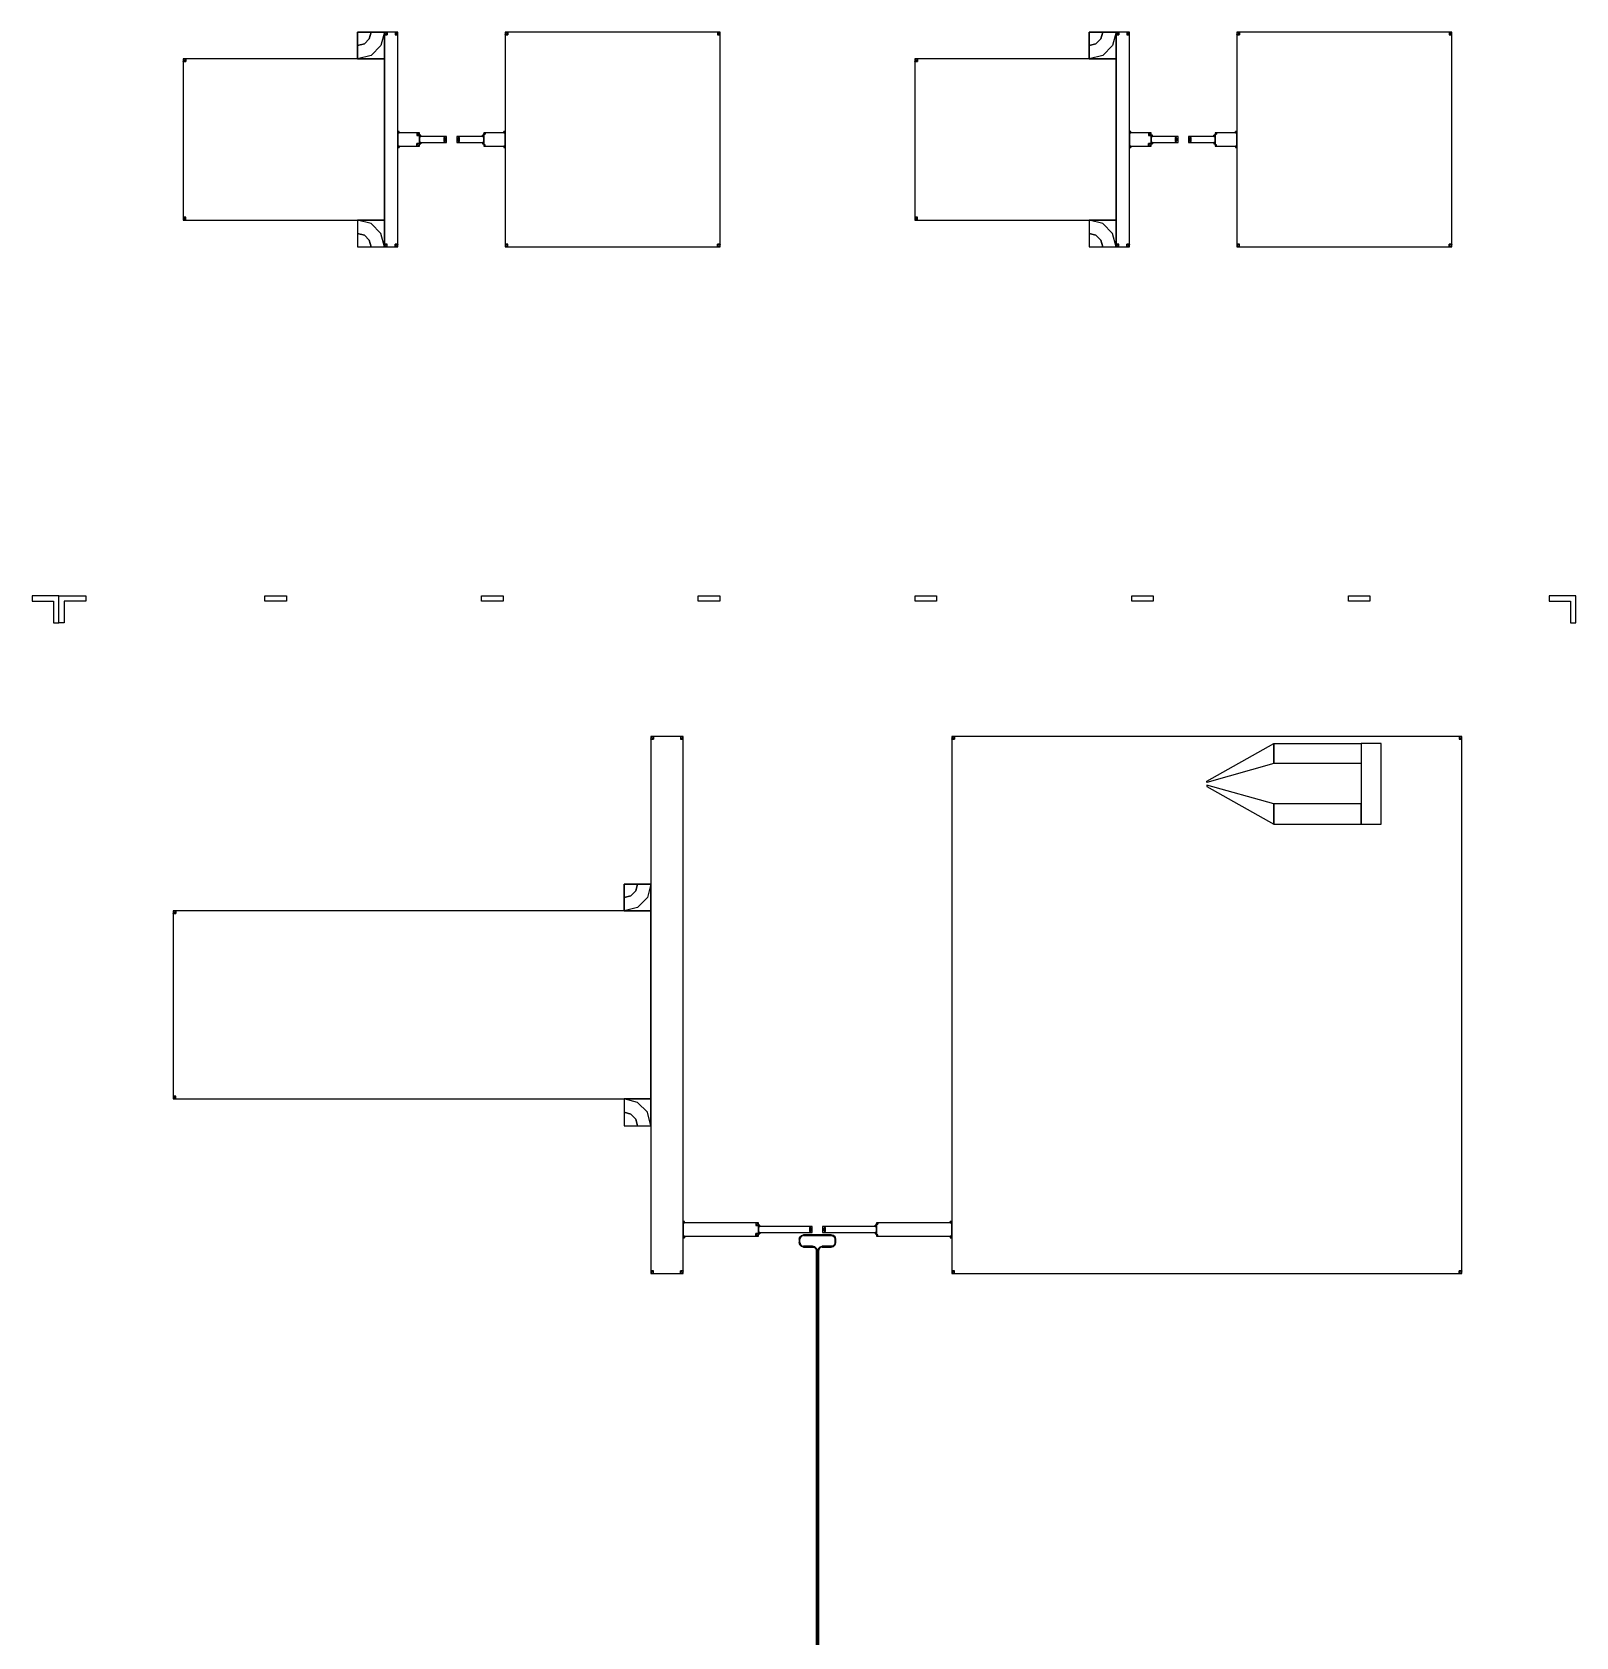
# Model space of a CAD drawing. Extents: x -50899 to 50899, y -48295 to 50898.
# Drawn here: x -2925 to 2825, y 20372 to 26350 of the extents above; entities that cross this region are included whole.
import ezdxf

# ---------------------------------------------------------------- set-up
doc = ezdxf.new("R2010")
doc.units = 0

# ---------------------------------------------------------------- blocks, each defined once
blk = doc.blocks.new('C1F')
blk.add_lwpolyline([(5550, 48400), (5450, 48400), (5450, 48380), (5530, 48380), (5530, 48300), (5550, 48300), (5550, 48400)])
blk = doc.blocks.new('C1G')
for points in [[(1112.5, 50400), (1112.5, 50500), (1012.5, 50500), (1012.5, 50400), (1112.5, 50400)], [(1112.5, 50500), (1099.1, 50450), (1062.5, 50413.4), (1012.5, 50400), (1012.5, 50450), (1037.5, 50456.7), (1055.8, 50475), (1062.5, 50500), (1112.5, 50500)], [(1062.5, 50500), (1055.8, 50475), (1037.5, 50456.7), (1012.5, 50450), (1012.5, 50500), (1012.5, 50500), (1012.5, 50500), (1012.5, 50500), (1062.5, 50500)], [(1162.5, 50500), (1112.5, 50500), (1112.5, 49700), (1162.5, 49700), (1162.5, 50500)], [(1112.5, 50500), (1112.5, 50490), (1122.5, 50490), (1122.5, 50500), (1112.5, 50500)], [(1112.5, 50490), (1113.8, 50495), (1117.5, 50498.7), (1122.5, 50500), (1122.5, 50495), (1120, 50494.3), (1118.2, 50492.5), (1117.5, 50490), (1112.5, 50490)], [(1117.5, 50490), (1118.2, 50492.5), (1120, 50494.3), (1122.5, 50495), (1122.5, 50490), (1122.5, 50490), (1122.5, 50490), (1122.5, 50490), (1117.5, 50490)], [(1152.5, 50500), (1152.5, 50490), (1162.5, 50490), (1162.5, 50500), (1152.5, 50500)], [(1162.5, 50490), (1161.2, 50495), (1157.5, 50498.7), (1152.5, 50500), (1152.5, 50495), (1155, 50494.3), (1156.8, 50492.5), (1157.5, 50490), (1162.5, 50490)], [(1157.5, 50490), (1156.8, 50492.5), (1155, 50494.3), (1152.5, 50495), (1152.5, 50490), (1152.5, 50490), (1152.5, 50490), (1152.5, 50490), (1157.5, 50490)], [(1562.5, 49700), (2362.5, 49700), (2362.5, 50500), (1562.5, 50500), (1562.5, 49700)], [(1562.5, 50500), (1562.5, 50490), (1572.5, 50490), (1572.5, 50500), (1562.5, 50500)], [(1562.5, 50490), (1563.8, 50495), (1567.5, 50498.7), (1572.5, 50500), (1572.5, 50495), (1570, 50494.3), (1568.2, 50492.5), (1567.5, 50490), (1562.5, 50490)], [(1567.5, 50490), (1568.2, 50492.5), (1570, 50494.3), (1572.5, 50495), (1572.5, 50490), (1572.5, 50490), (1572.5, 50490), (1572.5, 50490), (1567.5, 50490)], [(2352.5, 50500), (2352.5, 50490), (2362.5, 50490), (2362.5, 50500), (2352.5, 50500)], [(2362.5, 50490), (2361.2, 50495), (2357.5, 50498.7), (2352.5, 50500), (2352.5, 50495), (2355, 50494.3), (2356.8, 50492.5), (2357.5, 50490), (2362.5, 50490)], [(2357.5, 50490), (2356.8, 50492.5), (2355, 50494.3), (2352.5, 50495), (2352.5, 50490), (2352.5, 50490), (2352.5, 50490), (2352.5, 50490), (2357.5, 50490)], [(3837.5, 50400), (3837.5, 50500), (3737.5, 50500), (3737.5, 50400), (3837.5, 50400)], [(3837.5, 50500), (3824.1, 50450), (3787.5, 50413.4), (3737.5, 50400), (3737.5, 50450), (3762.5, 50456.7), (3780.8, 50475), (3787.5, 50500), (3837.5, 50500)], [(3787.5, 50500), (3780.8, 50475), (3762.5, 50456.7), (3737.5, 50450), (3737.5, 50500), (3737.5, 50500), (3737.5, 50500), (3737.5, 50500), (3787.5, 50500)], [(3887.5, 50500), (3837.5, 50500), (3837.5, 49700), (3887.5, 49700), (3887.5, 50500)], [(3837.5, 50500), (3837.5, 50490), (3847.5, 50490), (3847.5, 50500), (3837.5, 50500)], [(3837.5, 50490), (3838.8, 50495), (3842.5, 50498.7), (3847.5, 50500), (3847.5, 50495), (3845, 50494.3), (3843.2, 50492.5), (3842.5, 50490), (3837.5, 50490)], [(3842.5, 50490), (3843.2, 50492.5), (3845, 50494.3), (3847.5, 50495), (3847.5, 50490), (3847.5, 50490), (3847.5, 50490), (3847.5, 50490), (3842.5, 50490)], [(3877.5, 50500), (3877.5, 50490), (3887.5, 50490), (3887.5, 50500), (3877.5, 50500)], [(3887.5, 50490), (3886.2, 50495), (3882.5, 50498.7), (3877.5, 50500), (3877.5, 50495), (3880, 50494.3), (3881.8, 50492.5), (3882.5, 50490), (3887.5, 50490)], [(3882.5, 50490), (3881.8, 50492.5), (3880, 50494.3), (3877.5, 50495), (3877.5, 50490), (3877.5, 50490), (3877.5, 50490), (3877.5, 50490), (3882.5, 50490)], [(4287.5, 49700), (5087.5, 49700), (5087.5, 50500), (4287.5, 50500), (4287.5, 49700)], [(4287.5, 50500), (4287.5, 50490), (4297.5, 50490), (4297.5, 50500), (4287.5, 50500)], [(4287.5, 50490), (4288.8, 50495), (4292.5, 50498.7), (4297.5, 50500), (4297.5, 50495), (4295, 50494.3), (4293.2, 50492.5), (4292.5, 50490), (4287.5, 50490)], [(4292.5, 50490), (4293.2, 50492.5), (4295, 50494.3), (4297.5, 50495), (4297.5, 50490), (4297.5, 50490), (4297.5, 50490), (4297.5, 50490), (4292.5, 50490)], [(5077.5, 50500), (5077.5, 50490), (5087.5, 50490), (5087.5, 50500), (5077.5, 50500)], [(5087.5, 50490), (5086.2, 50495), (5082.5, 50498.7), (5077.5, 50500), (5077.5, 50495), (5080, 50494.3), (5081.8, 50492.5), (5082.5, 50490), (5087.5, 50490)], [(5082.5, 50490), (5081.8, 50492.5), (5080, 50494.3), (5077.5, 50495), (5077.5, 50490), (5077.5, 50490), (5077.5, 50490), (5077.5, 50490), (5082.5, 50490)], [(1112.5, 50400), (362.5, 50400), (362.5, 49800), (1112.5, 49800), (1112.5, 50400)], [(362.5, 50400), (362.5, 50390), (372.5, 50390), (372.5, 50400), (362.5, 50400)], [(362.5, 50390), (363.8, 50395), (367.5, 50398.7), (372.5, 50400), (372.5, 50395), (370, 50394.3), (368.2, 50392.5), (367.5, 50390), (362.5, 50390)], [(3837.5, 50400), (3087.5, 50400), (3087.5, 49800), (3837.5, 49800), (3837.5, 50400)], [(3087.5, 50400), (3087.5, 50390), (3097.5, 50390), (3097.5, 50400), (3087.5, 50400)], [(3087.5, 50390), (3088.8, 50395), (3092.5, 50398.7), (3097.5, 50400), (3097.5, 50395), (3095, 50394.3), (3093.2, 50392.5), (3092.5, 50390), (3087.5, 50390)], [(367.5, 50390), (368.2, 50392.5), (370, 50394.3), (372.5, 50395), (372.5, 50390), (372.5, 50390), (372.5, 50390), (372.5, 50390), (367.5, 50390)], [(3092.5, 50390), (3093.2, 50392.5), (3095, 50394.3), (3097.5, 50395), (3097.5, 50390), (3097.5, 50390), (3097.5, 50390), (3097.5, 50390), (3092.5, 50390)], [(1167.5, 50125), (1167.5, 50130), (1162.5, 50130), (1162.5, 50125), (1167.5, 50125)], [(1162.5, 50130), (1163.2, 50127.5), (1165, 50125.7), (1167.5, 50125), (1167.5, 50127.5), (1166.2, 50127.8), (1165.3, 50128.8), (1165, 50130), (1162.5, 50130)], [(1243, 50125), (1162.5, 50125), (1162.5, 50075), (1243, 50075), (1243, 50125)], [(1165, 50130), (1165.3, 50128.8), (1166.2, 50127.8), (1167.5, 50127.5), (1167.5, 50130), (1167.5, 50130), (1167.5, 50130), (1167.5, 50130), (1165, 50130)], [(1233, 50125), (1233, 50115), (1243, 50115), (1243, 50125), (1233, 50125)], [(1243, 50115), (1241.7, 50120), (1238, 50123.7), (1233, 50125), (1233, 50120), (1235.5, 50119.3), (1237.3, 50117.5), (1238, 50115), (1243, 50115)], [(1238, 50115), (1237.3, 50117.5), (1235.5, 50119.3), (1233, 50120), (1233, 50115), (1233, 50115), (1233, 50115), (1233, 50115), (1238, 50115)], [(1248, 50111), (1248, 50116), (1243, 50116), (1243, 50111), (1248, 50111)], [(1243, 50116), (1243.7, 50113.5), (1245.5, 50111.7), (1248, 50111), (1248, 50113.5), (1246.8, 50113.8), (1245.8, 50114.8), (1245.5, 50116), (1243, 50116)], [(1343, 50111), (1243, 50111), (1243, 50089), (1343, 50089), (1343, 50111)], [(1245.5, 50116), (1245.8, 50114.8), (1246.8, 50113.8), (1248, 50113.5), (1248, 50116), (1248, 50116), (1248, 50116), (1248, 50116), (1245.5, 50116)], [(1338, 50107.5), (1333, 50107.5), (1333, 50092.5), (1338, 50092.5), (1338, 50107.5)], [(1343, 50102.5), (1338, 50102.5), (1338, 50097.5), (1343, 50097.5), (1343, 50102.5)], [(1382, 50089), (1482, 50089), (1482, 50111), (1382, 50111), (1382, 50089)], [(1382, 50097.5), (1387, 50097.5), (1387, 50102.5), (1382, 50102.5), (1382, 50097.5)], [(1387, 50092.5), (1392, 50092.5), (1392, 50107.5), (1387, 50107.5), (1387, 50092.5)], [(1482, 50111), (1482, 50116), (1477, 50116), (1477, 50111), (1482, 50111)], [(1482, 50116), (1481.3, 50113.5), (1479.5, 50111.7), (1477, 50111), (1477, 50113.5), (1478.2, 50113.8), (1479.2, 50114.8), (1479.5, 50116), (1482, 50116)], [(1479.5, 50116), (1479.2, 50114.8), (1478.2, 50113.8), (1477, 50113.5), (1477, 50116), (1477, 50116), (1477, 50116), (1477, 50116), (1479.5, 50116)], [(1482, 50075), (1562.5, 50075), (1562.5, 50125), (1482, 50125), (1482, 50075)], [(1482, 50125), (1482, 50120), (1487, 50120), (1487, 50125), (1482, 50125)], [(1482, 50120), (1482.7, 50122.5), (1484.5, 50124.3), (1487, 50125), (1487, 50122.5), (1485.8, 50122.2), (1484.8, 50121.2), (1484.5, 50120), (1482, 50120)], [(1484.5, 50120), (1484.8, 50121.2), (1485.8, 50122.2), (1487, 50122.5), (1487, 50120), (1487, 50120), (1487, 50120), (1487, 50120), (1484.5, 50120)], [(1562.5, 50125), (1562.5, 50130), (1557.5, 50130), (1557.5, 50125), (1562.5, 50125)], [(1562.5, 50130), (1561.8, 50127.5), (1560, 50125.7), (1557.5, 50125), (1557.5, 50127.5), (1558.8, 50127.8), (1559.7, 50128.8), (1560, 50130), (1562.5, 50130)], [(1560, 50130), (1559.7, 50128.8), (1558.8, 50127.8), (1557.5, 50127.5), (1557.5, 50130), (1557.5, 50130), (1557.5, 50130), (1557.5, 50130), (1560, 50130)], [(3892.5, 50125), (3892.5, 50130), (3887.5, 50130), (3887.5, 50125), (3892.5, 50125)], [(3887.5, 50130), (3888.2, 50127.5), (3890, 50125.7), (3892.5, 50125), (3892.5, 50127.5), (3891.2, 50127.8), (3890.3, 50128.8), (3890, 50130), (3887.5, 50130)], [(3968, 50125), (3887.5, 50125), (3887.5, 50075), (3968, 50075), (3968, 50125)], [(3890, 50130), (3890.3, 50128.8), (3891.2, 50127.8), (3892.5, 50127.5), (3892.5, 50130), (3892.5, 50130), (3892.5, 50130), (3892.5, 50130), (3890, 50130)], [(3958, 50125), (3958, 50115), (3968, 50115), (3968, 50125), (3958, 50125)], [(3968, 50115), (3966.7, 50120), (3963, 50123.7), (3958, 50125), (3958, 50120), (3960.5, 50119.3), (3962.3, 50117.5), (3963, 50115), (3968, 50115)], [(3963, 50115), (3962.3, 50117.5), (3960.5, 50119.3), (3958, 50120), (3958, 50115), (3958, 50115), (3958, 50115), (3958, 50115), (3963, 50115)], [(3973, 50111), (3973, 50116), (3968, 50116), (3968, 50111), (3973, 50111)], [(3968, 50116), (3968.7, 50113.5), (3970.5, 50111.7), (3973, 50111), (3973, 50113.5), (3971.8, 50113.8), (3970.8, 50114.8), (3970.5, 50116), (3968, 50116)], [(4068, 50111), (3968, 50111), (3968, 50089), (4068, 50089), (4068, 50111)], [(3970.5, 50116), (3970.8, 50114.8), (3971.8, 50113.8), (3973, 50113.5), (3973, 50116), (3973, 50116), (3973, 50116), (3973, 50116), (3970.5, 50116)], [(4063, 50107.5), (4058, 50107.5), (4058, 50092.5), (4063, 50092.5), (4063, 50107.5)], [(4068, 50102.5), (4063, 50102.5), (4063, 50097.5), (4068, 50097.5), (4068, 50102.5)], [(4107, 50089), (4207, 50089), (4207, 50111), (4107, 50111), (4107, 50089)], [(4107, 50097.5), (4112, 50097.5), (4112, 50102.5), (4107, 50102.5), (4107, 50097.5)], [(4112, 50092.5), (4117, 50092.5), (4117, 50107.5), (4112, 50107.5), (4112, 50092.5)], [(4207, 50111), (4207, 50116), (4202, 50116), (4202, 50111), (4207, 50111)], [(4207, 50116), (4206.3, 50113.5), (4204.5, 50111.7), (4202, 50111), (4202, 50113.5), (4203.2, 50113.8), (4204.2, 50114.8), (4204.5, 50116), (4207, 50116)], [(4204.5, 50116), (4204.2, 50114.8), (4203.2, 50113.8), (4202, 50113.5), (4202, 50116), (4202, 50116), (4202, 50116), (4202, 50116), (4204.5, 50116)], [(4207, 50075), (4287.5, 50075), (4287.5, 50125), (4207, 50125), (4207, 50075)], [(4207, 50125), (4207, 50120), (4212, 50120), (4212, 50125), (4207, 50125)], [(4207, 50120), (4207.7, 50122.5), (4209.5, 50124.3), (4212, 50125), (4212, 50122.5), (4210.8, 50122.2), (4209.8, 50121.2), (4209.5, 50120), (4207, 50120)], [(4209.5, 50120), (4209.8, 50121.2), (4210.8, 50122.2), (4212, 50122.5), (4212, 50120), (4212, 50120), (4212, 50120), (4212, 50120), (4209.5, 50120)], [(4287.5, 50125), (4287.5, 50130), (4282.5, 50130), (4282.5, 50125), (4287.5, 50125)], [(4287.5, 50130), (4286.8, 50127.5), (4285, 50125.7), (4282.5, 50125), (4282.5, 50127.5), (4283.8, 50127.8), (4284.7, 50128.8), (4285, 50130), (4287.5, 50130)], [(4285, 50130), (4284.7, 50128.8), (4283.8, 50127.8), (4282.5, 50127.5), (4282.5, 50130), (4282.5, 50130), (4282.5, 50130), (4282.5, 50130), (4285, 50130)], [(1162.5, 50075), (1162.5, 50070), (1167.5, 50070), (1167.5, 50075), (1162.5, 50075)], [(1162.5, 50070), (1163.2, 50072.5), (1165, 50074.3), (1167.5, 50075), (1167.5, 50072.5), (1166.2, 50072.2), (1165.3, 50071.2), (1165, 50070), (1162.5, 50070)], [(1165, 50070), (1165.3, 50071.2), (1166.2, 50072.2), (1167.5, 50072.5), (1167.5, 50070), (1167.5, 50070), (1167.5, 50070), (1167.5, 50070), (1165, 50070)], [(1243, 50075), (1243, 50085), (1233, 50085), (1233, 50075), (1243, 50075)], [(1243, 50085), (1241.7, 50080), (1238, 50076.3), (1233, 50075), (1233, 50080), (1235.5, 50080.7), (1237.3, 50082.5), (1238, 50085), (1243, 50085)], [(1238, 50085), (1237.3, 50082.5), (1235.5, 50080.7), (1233, 50080), (1233, 50085), (1233, 50085), (1233, 50085), (1233, 50085), (1238, 50085)], [(1243, 50089), (1243, 50084), (1248, 50084), (1248, 50089), (1243, 50089)], [(1243, 50084), (1243.7, 50086.5), (1245.5, 50088.3), (1248, 50089), (1248, 50086.5), (1246.8, 50086.2), (1245.8, 50085.2), (1245.5, 50084), (1243, 50084)], [(1245.5, 50084), (1245.8, 50085.2), (1246.8, 50086.2), (1248, 50086.5), (1248, 50084), (1248, 50084), (1248, 50084), (1248, 50084), (1245.5, 50084)], [(1477, 50089), (1477, 50084), (1482, 50084), (1482, 50089), (1477, 50089)], [(1482, 50084), (1481.3, 50086.5), (1479.5, 50088.3), (1477, 50089), (1477, 50086.5), (1478.2, 50086.2), (1479.2, 50085.2), (1479.5, 50084), (1482, 50084)], [(1479.5, 50084), (1479.2, 50085.2), (1478.2, 50086.2), (1477, 50086.5), (1477, 50084), (1477, 50084), (1477, 50084), (1477, 50084), (1479.5, 50084)], [(1487, 50075), (1487, 50080), (1482, 50080), (1482, 50075), (1487, 50075)], [(1482, 50080), (1482.7, 50077.5), (1484.5, 50075.7), (1487, 50075), (1487, 50077.5), (1485.8, 50077.8), (1484.8, 50078.8), (1484.5, 50080), (1482, 50080)], [(1484.5, 50080), (1484.8, 50078.8), (1485.8, 50077.8), (1487, 50077.5), (1487, 50080), (1487, 50080), (1487, 50080), (1487, 50080), (1484.5, 50080)], [(1557.5, 50075), (1557.5, 50070), (1562.5, 50070), (1562.5, 50075), (1557.5, 50075)], [(1562.5, 50070), (1561.8, 50072.5), (1560, 50074.3), (1557.5, 50075), (1557.5, 50072.5), (1558.8, 50072.2), (1559.7, 50071.2), (1560, 50070), (1562.5, 50070)], [(1560, 50070), (1559.7, 50071.2), (1558.8, 50072.2), (1557.5, 50072.5), (1557.5, 50070), (1557.5, 50070), (1557.5, 50070), (1557.5, 50070), (1560, 50070)], [(3887.5, 50075), (3887.5, 50070), (3892.5, 50070), (3892.5, 50075), (3887.5, 50075)], [(3887.5, 50070), (3888.2, 50072.5), (3890, 50074.3), (3892.5, 50075), (3892.5, 50072.5), (3891.2, 50072.2), (3890.3, 50071.2), (3890, 50070), (3887.5, 50070)], [(3890, 50070), (3890.3, 50071.2), (3891.2, 50072.2), (3892.5, 50072.5), (3892.5, 50070), (3892.5, 50070), (3892.5, 50070), (3892.5, 50070), (3890, 50070)], [(3968, 50075), (3968, 50085), (3958, 50085), (3958, 50075), (3968, 50075)], [(3968, 50085), (3966.7, 50080), (3963, 50076.3), (3958, 50075), (3958, 50080), (3960.5, 50080.7), (3962.3, 50082.5), (3963, 50085), (3968, 50085)], [(3963, 50085), (3962.3, 50082.5), (3960.5, 50080.7), (3958, 50080), (3958, 50085), (3958, 50085), (3958, 50085), (3958, 50085), (3963, 50085)], [(3968, 50089), (3968, 50084), (3973, 50084), (3973, 50089), (3968, 50089)], [(3968, 50084), (3968.7, 50086.5), (3970.5, 50088.3), (3973, 50089), (3973, 50086.5), (3971.8, 50086.2), (3970.8, 50085.2), (3970.5, 50084), (3968, 50084)], [(3970.5, 50084), (3970.8, 50085.2), (3971.8, 50086.2), (3973, 50086.5), (3973, 50084), (3973, 50084), (3973, 50084), (3973, 50084), (3970.5, 50084)], [(4202, 50089), (4202, 50084), (4207, 50084), (4207, 50089), (4202, 50089)], [(4207, 50084), (4206.3, 50086.5), (4204.5, 50088.3), (4202, 50089), (4202, 50086.5), (4203.2, 50086.2), (4204.2, 50085.2), (4204.5, 50084), (4207, 50084)], [(4204.5, 50084), (4204.2, 50085.2), (4203.2, 50086.2), (4202, 50086.5), (4202, 50084), (4202, 50084), (4202, 50084), (4202, 50084), (4204.5, 50084)], [(4212, 50075), (4212, 50080), (4207, 50080), (4207, 50075), (4212, 50075)], [(4207, 50080), (4207.7, 50077.5), (4209.5, 50075.7), (4212, 50075), (4212, 50077.5), (4210.8, 50077.8), (4209.8, 50078.8), (4209.5, 50080), (4207, 50080)], [(4209.5, 50080), (4209.8, 50078.8), (4210.8, 50077.8), (4212, 50077.5), (4212, 50080), (4212, 50080), (4212, 50080), (4212, 50080), (4209.5, 50080)], [(4282.5, 50075), (4282.5, 50070), (4287.5, 50070), (4287.5, 50075), (4282.5, 50075)], [(4287.5, 50070), (4286.8, 50072.5), (4285, 50074.3), (4282.5, 50075), (4282.5, 50072.5), (4283.8, 50072.2), (4284.7, 50071.2), (4285, 50070), (4287.5, 50070)], [(4285, 50070), (4284.7, 50071.2), (4283.8, 50072.2), (4282.5, 50072.5), (4282.5, 50070), (4282.5, 50070), (4282.5, 50070), (4282.5, 50070), (4285, 50070)], [(372.5, 49800), (372.5, 49810), (362.5, 49810), (362.5, 49800), (372.5, 49800)], [(362.5, 49810), (363.8, 49805), (367.5, 49801.3), (372.5, 49800), (372.5, 49805), (370, 49805.7), (368.2, 49807.5), (367.5, 49810), (362.5, 49810)], [(367.5, 49810), (368.2, 49807.5), (370, 49805.7), (372.5, 49805), (372.5, 49810), (372.5, 49810), (372.5, 49810), (372.5, 49810), (367.5, 49810)], [(1012.5, 49800), (1012.5, 49700), (1112.5, 49700), (1112.5, 49800), (1012.5, 49800)], [(1112.5, 49700), (1099.1, 49750), (1062.5, 49786.6), (1012.5, 49800), (1012.5, 49750), (1037.5, 49743.3), (1055.8, 49725), (1062.5, 49700), (1112.5, 49700)], [(3097.5, 49800), (3097.5, 49810), (3087.5, 49810), (3087.5, 49800), (3097.5, 49800)], [(3087.5, 49810), (3088.8, 49805), (3092.5, 49801.3), (3097.5, 49800), (3097.5, 49805), (3095, 49805.7), (3093.2, 49807.5), (3092.5, 49810), (3087.5, 49810)], [(3092.5, 49810), (3093.2, 49807.5), (3095, 49805.7), (3097.5, 49805), (3097.5, 49810), (3097.5, 49810), (3097.5, 49810), (3097.5, 49810), (3092.5, 49810)], [(3737.5, 49800), (3737.5, 49700), (3837.5, 49700), (3837.5, 49800), (3737.5, 49800)], [(3837.5, 49700), (3824.1, 49750), (3787.5, 49786.6), (3737.5, 49800), (3737.5, 49750), (3762.5, 49743.3), (3780.8, 49725), (3787.5, 49700), (3837.5, 49700)], [(1062.5, 49700), (1055.8, 49725), (1037.5, 49743.3), (1012.5, 49750), (1012.5, 49700), (1012.5, 49700), (1012.5, 49700), (1012.5, 49700), (1062.5, 49700)], [(3787.5, 49700), (3780.8, 49725), (3762.5, 49743.3), (3737.5, 49750), (3737.5, 49700), (3737.5, 49700), (3737.5, 49700), (3737.5, 49700), (3787.5, 49700)], [(1122.5, 49700), (1122.5, 49710), (1112.5, 49710), (1112.5, 49700), (1122.5, 49700)], [(1112.5, 49710), (1113.8, 49705), (1117.5, 49701.3), (1122.5, 49700), (1122.5, 49705), (1120, 49705.7), (1118.2, 49707.5), (1117.5, 49710), (1112.5, 49710)], [(1117.5, 49710), (1118.2, 49707.5), (1120, 49705.7), (1122.5, 49705), (1122.5, 49710), (1122.5, 49710), (1122.5, 49710), (1122.5, 49710), (1117.5, 49710)], [(1162.5, 49700), (1162.5, 49710), (1152.5, 49710), (1152.5, 49700), (1162.5, 49700)], [(1162.5, 49710), (1161.2, 49705), (1157.5, 49701.3), (1152.5, 49700), (1152.5, 49705), (1155, 49705.7), (1156.8, 49707.5), (1157.5, 49710), (1162.5, 49710)], [(1157.5, 49710), (1156.8, 49707.5), (1155, 49705.7), (1152.5, 49705), (1152.5, 49710), (1152.5, 49710), (1152.5, 49710), (1152.5, 49710), (1157.5, 49710)], [(1572.5, 49700), (1572.5, 49710), (1562.5, 49710), (1562.5, 49700), (1572.5, 49700)], [(1562.5, 49710), (1563.8, 49705), (1567.5, 49701.3), (1572.5, 49700), (1572.5, 49705), (1570, 49705.7), (1568.2, 49707.5), (1567.5, 49710), (1562.5, 49710)], [(1567.5, 49710), (1568.2, 49707.5), (1570, 49705.7), (1572.5, 49705), (1572.5, 49710), (1572.5, 49710), (1572.5, 49710), (1572.5, 49710), (1567.5, 49710)], [(2362.5, 49700), (2362.5, 49710), (2352.5, 49710), (2352.5, 49700), (2362.5, 49700)], [(2362.5, 49710), (2361.2, 49705), (2357.5, 49701.3), (2352.5, 49700), (2352.5, 49705), (2355, 49705.7), (2356.8, 49707.5), (2357.5, 49710), (2362.5, 49710)], [(2357.5, 49710), (2356.8, 49707.5), (2355, 49705.7), (2352.5, 49705), (2352.5, 49710), (2352.5, 49710), (2352.5, 49710), (2352.5, 49710), (2357.5, 49710)], [(3847.5, 49700), (3847.5, 49710), (3837.5, 49710), (3837.5, 49700), (3847.5, 49700)], [(3837.5, 49710), (3838.8, 49705), (3842.5, 49701.3), (3847.5, 49700), (3847.5, 49705), (3845, 49705.7), (3843.2, 49707.5), (3842.5, 49710), (3837.5, 49710)], [(3842.5, 49710), (3843.2, 49707.5), (3845, 49705.7), (3847.5, 49705), (3847.5, 49710), (3847.5, 49710), (3847.5, 49710), (3847.5, 49710), (3842.5, 49710)], [(3887.5, 49700), (3887.5, 49710), (3877.5, 49710), (3877.5, 49700), (3887.5, 49700)], [(3887.5, 49710), (3886.2, 49705), (3882.5, 49701.3), (3877.5, 49700), (3877.5, 49705), (3880, 49705.7), (3881.8, 49707.5), (3882.5, 49710), (3887.5, 49710)], [(3882.5, 49710), (3881.8, 49707.5), (3880, 49705.7), (3877.5, 49705), (3877.5, 49710), (3877.5, 49710), (3877.5, 49710), (3877.5, 49710), (3882.5, 49710)], [(4297.5, 49700), (4297.5, 49710), (4287.5, 49710), (4287.5, 49700), (4297.5, 49700)], [(4287.5, 49710), (4288.8, 49705), (4292.5, 49701.3), (4297.5, 49700), (4297.5, 49705), (4295, 49705.7), (4293.2, 49707.5), (4292.5, 49710), (4287.5, 49710)], [(4292.5, 49710), (4293.2, 49707.5), (4295, 49705.7), (4297.5, 49705), (4297.5, 49710), (4297.5, 49710), (4297.5, 49710), (4297.5, 49710), (4292.5, 49710)], [(5087.5, 49700), (5087.5, 49710), (5077.5, 49710), (5077.5, 49700), (5087.5, 49700)], [(5087.5, 49710), (5086.2, 49705), (5082.5, 49701.3), (5077.5, 49700), (5077.5, 49705), (5080, 49705.7), (5081.8, 49707.5), (5082.5, 49710), (5087.5, 49710)], [(5082.5, 49710), (5081.8, 49707.5), (5080, 49705.7), (5077.5, 49705), (5077.5, 49710), (5077.5, 49710), (5077.5, 49710), (5077.5, 49710), (5082.5, 49710)], [(-100, 48400), (0, 48400), (0, 48380), (-80, 48380), (-80, 48300), (-100, 48300), (-100, 48400)], [(667.1, 48400), (747.1, 48400), (747.1, 48380), (667.1, 48380), (667.1, 48400)], [(1474.3, 48400), (1554.3, 48400), (1554.3, 48380), (1474.3, 48380), (1474.3, 48400)], [(2281.4, 48400), (2361.4, 48400), (2361.4, 48380), (2281.4, 48380), (2281.4, 48400)], [(3088.6, 48400), (3168.6, 48400), (3168.6, 48380), (3088.6, 48380), (3088.6, 48400)], [(3895.7, 48400), (3975.7, 48400), (3975.7, 48380), (3895.7, 48380), (3895.7, 48400)], [(4702.9, 48400), (4782.9, 48400), (4782.9, 48380), (4702.9, 48380), (4702.9, 48400)], [(5550, 48400), (5450, 48400), (5450, 48380), (5530, 48380), (5530, 48300), (5550, 48300), (5550, 48400)], [(2225, 47876), (2105, 47876), (2105, 45876), (2225, 45876), (2225, 47876)], [(2105, 47876), (2105, 47866), (2115, 47866), (2115, 47876), (2105, 47876)], [(2105, 47866), (2106.3, 47871), (2110, 47874.7), (2115, 47876), (2115, 47871), (2112.5, 47870.3), (2110.7, 47868.5), (2110, 47866), (2105, 47866)], [(2110, 47866), (2110.7, 47868.5), (2112.5, 47870.3), (2115, 47871), (2115, 47866), (2115, 47866), (2115, 47866), (2115, 47866), (2110, 47866)], [(2215, 47876), (2215, 47866), (2225, 47866), (2225, 47876), (2215, 47876)], [(2225, 47866), (2223.7, 47871), (2220, 47874.7), (2215, 47876), (2215, 47871), (2217.5, 47870.3), (2219.3, 47868.5), (2220, 47866), (2225, 47866)], [(2220, 47866), (2219.3, 47868.5), (2217.5, 47870.3), (2215, 47871), (2215, 47866), (2215, 47866), (2215, 47866), (2215, 47866), (2220, 47866)], [(3225, 45876), (5125, 45876), (5125, 47876), (3225, 47876), (3225, 45876)], [(3225, 47876), (3225, 47866), (3235, 47866), (3235, 47876), (3225, 47876)], [(3225, 47866), (3226.3, 47871), (3230, 47874.7), (3235, 47876), (3235, 47871), (3232.5, 47870.3), (3230.7, 47868.5), (3230, 47866), (3225, 47866)], [(3230, 47866), (3230.7, 47868.5), (3232.5, 47870.3), (3235, 47871), (3235, 47866), (3235, 47866), (3235, 47866), (3235, 47866), (3230, 47866)], [(4425, 47775), (4175, 47705), (4175, 47709.8), (4425, 47850), (4425, 47775)], [(4425, 47775), (4175, 47705), (4175, 47709.8), (4425, 47850), (4425, 47775)], [(4750, 47775), (4425, 47775), (4425, 47850), (4750, 47850), (4750, 47775)], [(4750, 47775), (4425, 47775), (4425, 47850), (4750, 47850), (4750, 47775)], [(4825, 47850), (4750, 47850), (4750, 47550), (4825, 47550), (4825, 47850)], [(4825, 47850), (4750, 47850), (4750, 47550), (4825, 47550), (4825, 47850)], [(5115, 47876), (5115, 47866), (5125, 47866), (5125, 47876), (5115, 47876)], [(5125, 47866), (5123.7, 47871), (5120, 47874.7), (5115, 47876), (5115, 47871), (5117.5, 47870.3), (5119.3, 47868.5), (5120, 47866), (5125, 47866)], [(5120, 47866), (5119.3, 47868.5), (5117.5, 47870.3), (5115, 47871), (5115, 47866), (5115, 47866), (5115, 47866), (5115, 47866), (5120, 47866)], [(4425, 47625), (4175, 47695), (4175, 47690.2), (4425, 47550), (4425, 47625)], [(4425, 47625), (4175, 47695), (4175, 47690.2), (4425, 47550), (4425, 47625)], [(4750, 47625), (4425, 47625), (4425, 47550), (4750, 47550), (4750, 47625)], [(4750, 47625), (4425, 47625), (4425, 47550), (4750, 47550), (4750, 47625)], [(2105, 47226), (2105, 47326), (2005, 47326), (2005, 47226), (2105, 47226)], [(2105, 47326), (2091.6, 47276), (2055, 47239.4), (2005, 47226), (2005, 47276), (2030, 47282.7), (2048.3, 47301), (2055, 47326), (2105, 47326)], [(2055, 47326), (2048.3, 47301), (2030, 47282.7), (2005, 47276), (2005, 47326), (2005, 47326), (2005, 47326), (2005, 47326), (2055, 47326)], [(2105, 47226), (325, 47226), (325, 46526), (2105, 46526), (2105, 47226)], [(325, 47226), (325, 47216), (335, 47216), (335, 47226), (325, 47226)], [(325, 47216), (326.3, 47221), (330, 47224.7), (335, 47226), (335, 47221), (332.5, 47220.3), (330.7, 47218.5), (330, 47216), (325, 47216)], [(330, 47216), (330.7, 47218.5), (332.5, 47220.3), (335, 47221), (335, 47216), (335, 47216), (335, 47216), (335, 47216), (330, 47216)], [(335, 46526), (335, 46536), (325, 46536), (325, 46526), (335, 46526)], [(325, 46536), (326.3, 46531), (330, 46527.3), (335, 46526), (335, 46531), (332.5, 46531.7), (330.7, 46533.5), (330, 46536), (325, 46536)], [(330, 46536), (330.7, 46533.5), (332.5, 46531.7), (335, 46531), (335, 46536), (335, 46536), (335, 46536), (335, 46536), (330, 46536)], [(2005, 46526), (2005, 46426), (2105, 46426), (2105, 46526), (2005, 46526)], [(2105, 46426), (2091.6, 46476), (2055, 46512.6), (2005, 46526), (2005, 46476), (2030, 46469.3), (2048.3, 46451), (2055, 46426), (2105, 46426)], [(2055, 46426), (2048.3, 46451), (2030, 46469.3), (2005, 46476), (2005, 46426), (2005, 46426), (2005, 46426), (2005, 46426), (2055, 46426)], [(2230, 46064), (2230, 46069), (2225, 46069), (2225, 46064), (2230, 46064)], [(2225, 46069), (2225.7, 46066.5), (2227.5, 46064.7), (2230, 46064), (2230, 46066.5), (2228.8, 46066.8), (2227.8, 46067.8), (2227.5, 46069), (2225, 46069)], [(2505.5, 46064), (2225, 46064), (2225, 46014), (2505.5, 46014), (2505.5, 46064)], [(2227.5, 46069), (2227.8, 46067.8), (2228.8, 46066.8), (2230, 46066.5), (2230, 46069), (2230, 46069), (2230, 46069), (2230, 46069), (2227.5, 46069)], [(2495.5, 46064), (2495.5, 46054), (2505.5, 46054), (2505.5, 46064), (2495.5, 46064)], [(2505.5, 46054), (2504.2, 46059), (2500.5, 46062.7), (2495.5, 46064), (2495.5, 46059), (2498, 46058.3), (2499.8, 46056.5), (2500.5, 46054), (2505.5, 46054)], [(2500.5, 46054), (2499.8, 46056.5), (2498, 46058.3), (2495.5, 46059), (2495.5, 46054), (2495.5, 46054), (2495.5, 46054), (2495.5, 46054), (2500.5, 46054)], [(2510.5, 46050), (2510.5, 46055), (2505.5, 46055), (2505.5, 46050), (2510.5, 46050)], [(2505.5, 46055), (2506.2, 46052.5), (2508, 46050.7), (2510.5, 46050), (2510.5, 46052.5), (2509.2, 46052.8), (2508.3, 46053.8), (2508, 46055), (2505.5, 46055)], [(2705.5, 46050), (2505.5, 46050), (2505.5, 46028), (2705.5, 46028), (2705.5, 46050)], [(2508, 46055), (2508.3, 46053.8), (2509.2, 46052.8), (2510.5, 46052.5), (2510.5, 46055), (2510.5, 46055), (2510.5, 46055), (2510.5, 46055), (2508, 46055)], [(2700.5, 46046.5), (2695.5, 46046.5), (2695.5, 46031.5), (2700.5, 46031.5), (2700.5, 46046.5)], [(2705.5, 46041.5), (2700.5, 46041.5), (2700.5, 46036.5), (2705.5, 46036.5), (2705.5, 46041.5)], [(2744.5, 46028), (2944.5, 46028), (2944.5, 46050), (2744.5, 46050), (2744.5, 46028)], [(2744.5, 46036.5), (2749.5, 46036.5), (2749.5, 46041.5), (2744.5, 46041.5), (2744.5, 46036.5)], [(2749.5, 46031.5), (2754.5, 46031.5), (2754.5, 46046.5), (2749.5, 46046.5), (2749.5, 46031.5)], [(2944.5, 46050), (2944.5, 46055), (2939.5, 46055), (2939.5, 46050), (2944.5, 46050)], [(2944.5, 46055), (2943.8, 46052.5), (2942, 46050.7), (2939.5, 46050), (2939.5, 46052.5), (2940.8, 46052.8), (2941.7, 46053.8), (2942, 46055), (2944.5, 46055)], [(2942, 46055), (2941.7, 46053.8), (2940.8, 46052.8), (2939.5, 46052.5), (2939.5, 46055), (2939.5, 46055), (2939.5, 46055), (2939.5, 46055), (2942, 46055)], [(2944.5, 46014), (3225, 46014), (3225, 46064), (2944.5, 46064), (2944.5, 46014)], [(2944.5, 46064), (2944.5, 46059), (2949.5, 46059), (2949.5, 46064), (2944.5, 46064)], [(2944.5, 46059), (2945.2, 46061.5), (2947, 46063.3), (2949.5, 46064), (2949.5, 46061.5), (2948.2, 46061.2), (2947.3, 46060.2), (2947, 46059), (2944.5, 46059)], [(2947, 46059), (2947.3, 46060.2), (2948.2, 46061.2), (2949.5, 46061.5), (2949.5, 46059), (2949.5, 46059), (2949.5, 46059), (2949.5, 46059), (2947, 46059)], [(3225, 46064), (3225, 46069), (3220, 46069), (3220, 46064), (3225, 46064)], [(3225, 46069), (3224.3, 46066.5), (3222.5, 46064.7), (3220, 46064), (3220, 46066.5), (3221.2, 46066.8), (3222.2, 46067.8), (3222.5, 46069), (3225, 46069)], [(3222.5, 46069), (3222.2, 46067.8), (3221.2, 46066.8), (3220, 46066.5), (3220, 46069), (3220, 46069), (3220, 46069), (3220, 46069), (3222.5, 46069)], [(2225, 46014), (2225, 46009), (2230, 46009), (2230, 46014), (2225, 46014)], [(2225, 46009), (2225.7, 46011.5), (2227.5, 46013.3), (2230, 46014), (2230, 46011.5), (2228.8, 46011.2), (2227.8, 46010.2), (2227.5, 46009), (2225, 46009)], [(2227.5, 46009), (2227.8, 46010.2), (2228.8, 46011.2), (2230, 46011.5), (2230, 46009), (2230, 46009), (2230, 46009), (2230, 46009), (2227.5, 46009)], [(2505.5, 46014), (2505.5, 46024), (2495.5, 46024), (2495.5, 46014), (2505.5, 46014)], [(2505.5, 46024), (2504.2, 46019), (2500.5, 46015.3), (2495.5, 46014), (2495.5, 46019), (2498, 46019.7), (2499.8, 46021.5), (2500.5, 46024), (2505.5, 46024)], [(2500.5, 46024), (2499.8, 46021.5), (2498, 46019.7), (2495.5, 46019), (2495.5, 46024), (2495.5, 46024), (2495.5, 46024), (2495.5, 46024), (2500.5, 46024)], [(2505.5, 46028), (2505.5, 46023), (2510.5, 46023), (2510.5, 46028), (2505.5, 46028)], [(2505.5, 46023), (2506.2, 46025.5), (2508, 46027.3), (2510.5, 46028), (2510.5, 46025.5), (2509.2, 46025.2), (2508.3, 46024.2), (2508, 46023), (2505.5, 46023)], [(2508, 46023), (2508.3, 46024.2), (2509.2, 46025.2), (2510.5, 46025.5), (2510.5, 46023), (2510.5, 46023), (2510.5, 46023), (2510.5, 46023), (2508, 46023)], [(2657, 46003.5), (2659.2, 46011.7), (2665.3, 46017.7), (2673.5, 46020), (2673.5, 46018.5), (2666, 46016.4), (2660.5, 46011), (2658.5, 46003.5), (2657, 46003.5)], [(2660, 45990.5), (2660, 46003.5), (2657, 46003.5), (2657, 45990.5), (2660, 45990.5)], [(2673.5, 45974), (2665.3, 45976.2), (2659.2, 45982.2), (2657, 45990.5), (2658.5, 45990.5), (2660.5, 45983), (2666, 45977.5), (2673.5, 45975.5), (2673.5, 45974)], [(2658.5, 46003.5), (2660.5, 46011), (2666, 46016.4), (2673.5, 46018.5), (2673.5, 46017), (2666.8, 46015.1), (2661.8, 46010.2), (2660, 46003.5), (2658.5, 46003.5)], [(2673.5, 45975.5), (2666, 45977.5), (2660.5, 45983), (2658.5, 45990.5), (2660, 45990.5), (2661.8, 45983.7), (2666.8, 45978.8), (2673.5, 45977), (2673.5, 45975.5)], [(2673.5, 46017), (2776.5, 46017), (2776.5, 46020), (2673.5, 46020), (2673.5, 46017)], [(2707, 45977), (2673.5, 45977), (2673.5, 45974), (2707, 45974), (2707, 45977)], [(2723.5, 45960.5), (2721.3, 45968.7), (2715.3, 45974.7), (2707, 45977), (2707, 45975.5), (2714.5, 45973.4), (2720, 45968), (2722, 45960.5), (2723.5, 45960.5)], [(2722, 45960.5), (2720, 45968), (2714.5, 45973.4), (2707, 45975.5), (2707, 45974), (2713.8, 45972.1), (2718.7, 45967.2), (2720.5, 45960.5), (2722, 45960.5)], [(2726.5, 45960.5), (2728.7, 45968.7), (2734.8, 45974.7), (2743, 45977), (2743, 45975.5), (2735.5, 45973.4), (2730, 45968), (2728, 45960.5), (2726.5, 45960.5)], [(2728, 45960.5), (2730, 45968), (2735.5, 45973.4), (2743, 45975.5), (2743, 45974), (2736.3, 45972.1), (2731.3, 45967.2), (2729.5, 45960.5), (2728, 45960.5)], [(2743, 45974), (2776.5, 45974), (2776.5, 45977), (2743, 45977), (2743, 45974)], [(2793, 46003.5), (2790.8, 46011.7), (2784.8, 46017.7), (2776.5, 46020), (2776.5, 46018.5), (2784, 46016.4), (2789.5, 46011), (2791.5, 46003.5), (2793, 46003.5)], [(2791.5, 46003.5), (2789.5, 46011), (2784, 46016.4), (2776.5, 46018.5), (2776.5, 46017), (2783.3, 46015.1), (2788.2, 46010.2), (2790, 46003.5), (2791.5, 46003.5)], [(2776.5, 45974), (2784.8, 45976.2), (2790.8, 45982.2), (2793, 45990.5), (2791.5, 45990.5), (2789.5, 45983), (2784, 45977.5), (2776.5, 45975.5), (2776.5, 45974)], [(2776.5, 45975.5), (2784, 45977.5), (2789.5, 45983), (2791.5, 45990.5), (2790, 45990.5), (2788.2, 45983.7), (2783.3, 45978.8), (2776.5, 45977), (2776.5, 45975.5)], [(2793, 45990.5), (2793, 46003.5), (2790, 46003.5), (2790, 45990.5), (2793, 45990.5)], [(2939.5, 46028), (2939.5, 46023), (2944.5, 46023), (2944.5, 46028), (2939.5, 46028)], [(2944.5, 46023), (2943.8, 46025.5), (2942, 46027.3), (2939.5, 46028), (2939.5, 46025.5), (2940.8, 46025.2), (2941.7, 46024.2), (2942, 46023), (2944.5, 46023)], [(2942, 46023), (2941.7, 46024.2), (2940.8, 46025.2), (2939.5, 46025.5), (2939.5, 46023), (2939.5, 46023), (2939.5, 46023), (2939.5, 46023), (2942, 46023)], [(2949.5, 46014), (2949.5, 46019), (2944.5, 46019), (2944.5, 46014), (2949.5, 46014)], [(2944.5, 46019), (2945.2, 46016.5), (2947, 46014.7), (2949.5, 46014), (2949.5, 46016.5), (2948.2, 46016.8), (2947.3, 46017.8), (2947, 46019), (2944.5, 46019)], [(2947, 46019), (2947.3, 46017.8), (2948.2, 46016.8), (2949.5, 46016.5), (2949.5, 46019), (2949.5, 46019), (2949.5, 46019), (2949.5, 46019), (2947, 46019)], [(3220, 46014), (3220, 46009), (3225, 46009), (3225, 46014), (3220, 46014)], [(3225, 46009), (3224.3, 46011.5), (3222.5, 46013.3), (3220, 46014), (3220, 46011.5), (3221.2, 46011.2), (3222.2, 46010.2), (3222.5, 46009), (3225, 46009)], [(3222.5, 46009), (3222.2, 46010.2), (3221.2, 46011.2), (3220, 46011.5), (3220, 46009), (3220, 46009), (3220, 46009), (3220, 46009), (3222.5, 46009)], [(2723.5, 41224.7), (2723.5, 45960.5), (2720.5, 45960.5), (2720.5, 41224.7), (2723.5, 41224.7)], [(2726.5, 41224.7), (2726.5, 45960.5), (2729.5, 45960.5), (2729.5, 41224.7), (2726.5, 41224.7)], [(2115, 45876), (2115, 45886), (2105, 45886), (2105, 45876), (2115, 45876)], [(2105, 45886), (2106.3, 45881), (2110, 45877.3), (2115, 45876), (2115, 45881), (2112.5, 45881.7), (2110.7, 45883.5), (2110, 45886), (2105, 45886)], [(2110, 45886), (2110.7, 45883.5), (2112.5, 45881.7), (2115, 45881), (2115, 45886), (2115, 45886), (2115, 45886), (2115, 45886), (2110, 45886)], [(2225, 45876), (2225, 45886), (2215, 45886), (2215, 45876), (2225, 45876)], [(2225, 45886), (2223.7, 45881), (2220, 45877.3), (2215, 45876), (2215, 45881), (2217.5, 45881.7), (2219.3, 45883.5), (2220, 45886), (2225, 45886)], [(2220, 45886), (2219.3, 45883.5), (2217.5, 45881.7), (2215, 45881), (2215, 45886), (2215, 45886), (2215, 45886), (2215, 45886), (2220, 45886)], [(3235, 45876), (3235, 45886), (3225, 45886), (3225, 45876), (3235, 45876)], [(3225, 45886), (3226.3, 45881), (3230, 45877.3), (3235, 45876), (3235, 45881), (3232.5, 45881.7), (3230.7, 45883.5), (3230, 45886), (3225, 45886)], [(3230, 45886), (3230.7, 45883.5), (3232.5, 45881.7), (3235, 45881), (3235, 45886), (3235, 45886), (3235, 45886), (3235, 45886), (3230, 45886)], [(5125, 45876), (5125, 45886), (5115, 45886), (5115, 45876), (5125, 45876)], [(5125, 45886), (5123.7, 45881), (5120, 45877.3), (5115, 45876), (5115, 45881), (5117.5, 45881.7), (5119.3, 45883.5), (5120, 45886), (5125, 45886)], [(5120, 45886), (5119.3, 45883.5), (5117.5, 45881.7), (5115, 45881), (5115, 45886), (5115, 45886), (5115, 45886), (5115, 45886), (5120, 45886)]]:
    blk.add_lwpolyline(points)

msp = doc.modelspace()

# ---------------------------------------------------------------- block references
for name, p in [('C1G', (-2725, -24150)), ('C1F', (-8375, -24150))]:
    msp.add_blockref(name, p)

doc.saveas('drawing.dxf')
